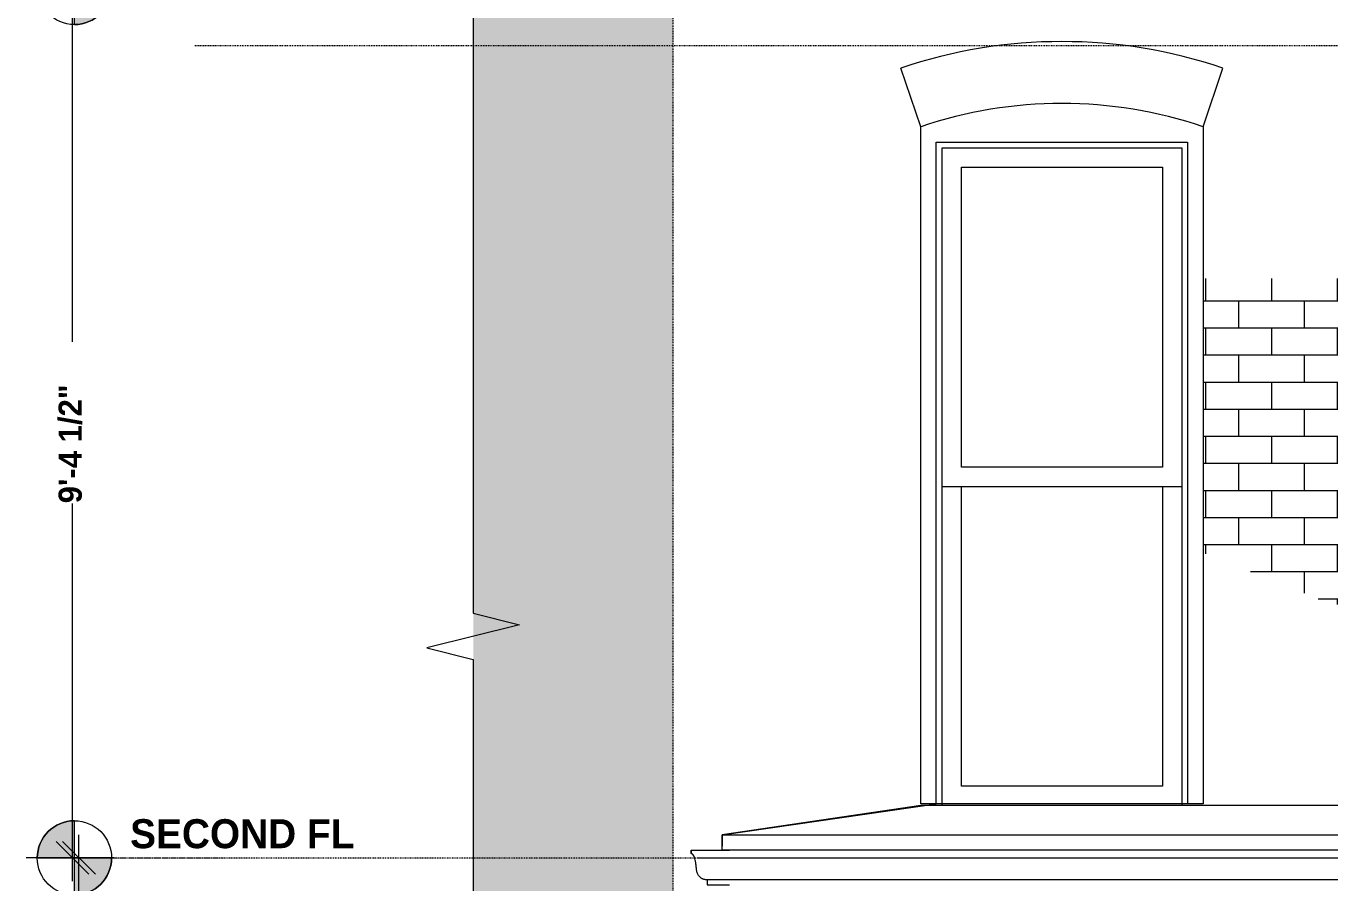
# Model space of a CAD drawing. Header units: inches. Extents: x -961 to 1381, y -1063 to 1035.
# Drawn here: x -343.8 to -175.2, y 12.3 to 123 of the extents above; entities that cross this region are included whole.
import ezdxf

# ---------------------------------------------------------------- set-up
doc = ezdxf.new("R2010")
doc.units = ezdxf.units.IN
doc.header["$LTSCALE"] = 0.2
doc.header["$MEASUREMENT"] = 0
doc.header["$PDMODE"] = 1
doc.header["$PDSIZE"] = -2
for name, pattern in [('STYLE_06', [1.04164, 0.625, -0.20828, 0.06943, -0.13893]), ('STYLE_07', [1.875, 0.625, -0.20828, 0.625, -0.20836, 0.06943, -0.13893]), ('STYLE_09', [5, 3.75, -0.277785, 0.69443, -0.277785])]:
    doc.linetypes.add(name, pattern=pattern)
doc.layers.get('0').update_dxf_attribs({"lineweight": 15})
for name, color, linetype, lineweight in [('_MD Elevations (2D)', 7, 'Continuous', 5), ('Dimension', 7, 'Continuous', 5), ('Electric - Invisible', 7, 'Continuous', 15), ('None', 7, 'Continuous', 5)]:
    doc.layers.add(name, color=color, linetype=linetype, lineweight=lineweight)
doc.styles.add('Bradley Hand ITC TT-Bold', font='Bradley Hand ITC TT-Bold')
doc.dimstyles.new('Arch', dxfattribs={"dimtxt": 3.002787, "dimasz": 0.125, "dimexe": 0.125, "dimexo": 0.0625, "dimgap": 0.0625, "dimtad": 1, "dimdec": 3, "dimzin": 15, "dimdsep": 46, "dimlunit": 4, "dimtxsty": 'Bradley Hand ITC TT-Bold', "dimblk": 'VW_SLASH', "dimcen": 0, "dimdle": 0.0625, "dimazin": 0, "dimtfac": 1, "dimtdec": 3, "dimtix": 1, "dimtmove": 0, "dimatfit": 0, "dimldrblk": 'VW_FILLEDARROW', "dimfxl": 0, "dimfrac": 2, "dimtolj": 1, "dimtzin": 15, "dimarcsym": 0})

# ---------------------------------------------------------------- blocks, each defined once
blk = doc.blocks.new('*D')
at = {"layer": 'Defpoints', "color": 0, "lineweight": 0}
for p in [(-327.82, 190), (100.36, 190), (1355.82, 190), (-337.66, 128), (-330.31, 128), (-327.82, 128), (90.52, 128), (97.86, 128), (100.36, 128), (1355.82, 128), (1358.31, 128), (1365.66, 128), (-947.19, 104.5), (-337.81, 15.5), (-330.31, 15.5), (-329.47, 15.5), (90.36, 15.5), (97.86, 15.5), (97.86, 15.5), (1357.47, 15.5), (1358.31, 15.5), (1365.81, 15.5), (-954.69, 6), (-947.19, 6), (-947.19, 6), (-954.69, -105.5), (-947.19, -105.5), (-947.19, -105.5), (-336.97, -105.5), (-336.97, -105.5), (-329.47, -105.5), (-329.47, -105.5), (90.36, -105.5), (90.36, -105.5), (97.86, -105.5), (97.86, -105.5), (1357.47, -105.5), (1357.47, -105.5), (1364.97, -105.5), (1364.97, -105.5), (-329.47, -198.75), (97.86, -198.75), (1357.47, -198.75), (-954.69, -207.5), (-947.19, -207.5)]:
    blk.add_point(p, dxfattribs=at)
at = {"layer": 'Dimension', "color": 0, "linetype": 'Continuous', "lineweight": -2}
for p, q in [((-337.66, 190), (-337.66, 193)), ((90.52, 190), (90.52, 193)), ((1365.66, 190), (1365.66, 193)), ((-330.82, 190), (-343.66, 190)), ((-337.66, 128), (-337.66, 190)), ((97.36, 190), (84.52, 190)), ((90.52, 128), (90.52, 190)), ((1358.82, 190), (1371.66, 190)), ((1365.66, 128), (1365.66, 190)), ((-337.81, 128), (-337.81, 131)), ((90.36, 128), (90.36, 131)), ((1365.81, 128), (1365.81, 131)), ((-333.31, 128), (-343.81, 128)), ((-330.82, 128), (-343.66, 128)), ((-337.81, 15.5), (-337.81, 128)), ((-337.66, 125), (-337.66, 128)), ((94.86, 128), (84.36, 128)), ((97.36, 128), (84.52, 128)), ((90.36, 15.5), (90.36, 128)), ((90.52, 125), (90.52, 128)), ((1358.82, 128), (1371.66, 128)), ((1361.31, 128), (1371.81, 128)), ((1365.66, 125), (1365.66, 128)), ((1365.81, 15.5), (1365.81, 128)), ((-954.69, 104.5), (-954.69, 107.5)), ((-950.19, 104.5), (-960.69, 104.5)), ((-954.69, 6), (-954.69, 104.5)), ((-336.97, 15.5), (-336.97, 18.5)), ((90.36, 15.5), (90.36, 18.5)), ((1364.97, 15.5), (1364.97, 18.5)), ((-333.31, 15.5), (-343.81, 15.5)), ((-332.47, 15.5), (-342.97, 15.5)), ((-337.81, 12.5), (-337.81, 15.5)), ((-336.97, -105.5), (-336.97, 15.5)), ((94.86, 15.5), (84.36, 15.5)), ((94.86, 15.5), (84.36, 15.5)), ((90.36, -105.5), (90.36, 15.5)), ((90.36, 12.5), (90.36, 15.5)), ((1360.47, 15.5), (1370.97, 15.5)), ((1361.31, 15.5), (1371.81, 15.5)), ((1364.97, -105.5), (1364.97, 15.5)), ((1365.81, 12.5), (1365.81, 15.5)), ((-954.69, 6), (-954.69, 9)), ((-935.69, 9), (-935.69, 6)), ((-950.19, 6), (-960.69, 6)), ((-950.19, 6), (-960.69, 6)), ((-954.69, -105.5), (-954.69, 6)), ((-954.69, 3), (-954.69, 6)), ((-935.69, 6), (-935.69, -6.5)), ((-932.69, 6), (-929.69, 6)), ((-935.69, -6.5), (-935.69, -9.5)), ((-932.69, -6.5), (-929.69, -6.5)), ((-954.69, -105.5), (-954.69, -102.5)), ((-935.69, -102.5), (-935.69, -105.5)), ((-336.97, -102.5), (-336.97, -105.5)), ((90.36, -102.5), (90.36, -105.5)), ((1364.97, -102.5), (1364.97, -105.5)), ((-950.19, -105.5), (-960.69, -105.5)), ((-950.19, -105.5), (-960.69, -105.5)), ((-954.69, -207.5), (-954.69, -105.5)), ((-954.69, -108.5), (-954.69, -105.5)), ((-935.69, -105.5), (-935.69, -118)), ((-932.69, -105.5), (-929.69, -105.5)), ((-332.47, -105.5), (-342.97, -105.5)), ((-332.47, -105.5), (-342.97, -105.5)), ((-336.97, -108.5), (-336.97, -105.5)), ((-336.97, -105.5), (-336.97, -198.75)), ((94.86, -105.5), (84.36, -105.5)), ((94.86, -105.5), (84.36, -105.5)), ((90.36, -108.5), (90.36, -105.5)), ((90.36, -105.5), (90.36, -198.75)), ((1360.47, -105.5), (1370.97, -105.5)), ((1360.47, -105.5), (1370.97, -105.5)), ((1364.97, -108.5), (1364.97, -105.5)), ((1364.97, -105.5), (1364.97, -198.75)), ((-935.69, -118), (-935.69, -121)), ((-932.69, -118), (-929.69, -118)), ((-332.47, -198.75), (-342.97, -198.75)), ((-336.97, -198.75), (-336.97, -201.75)), ((94.86, -198.75), (84.36, -198.75)), ((90.36, -198.75), (90.36, -201.75)), ((1360.47, -198.75), (1370.97, -198.75)), ((1364.97, -198.75), (1364.97, -201.75)), ((-950.19, -207.5), (-960.69, -207.5)), ((-954.69, -210.5), (-954.69, -207.5))]:
    blk.add_line(p, q, dxfattribs=at)
at = {"layer": 'None', "color": 0, "linetype": 'Continuous', "lineweight": 20}
for points in [[(-339.78, 192.12), (-335.54, 187.88)], [(88.39, 192.12), (92.64, 187.88)], [(1363.54, 192.12), (1367.78, 187.88)], [(-339.93, 130.12), (-335.69, 125.88)], [(-335.54, 125.88), (-339.78, 130.12)], [(88.24, 130.12), (92.49, 125.88)], [(92.64, 125.88), (88.39, 130.12)], [(1367.78, 125.88), (1363.54, 130.12)], [(1363.69, 130.12), (1367.93, 125.88)], [(-956.81, 106.62), (-952.57, 102.38)], [(-335.69, 13.38), (-339.93, 17.62)], [(-339.1, 17.62), (-334.85, 13.38)], [(88.24, 17.62), (92.49, 13.38)], [(92.49, 13.38), (88.24, 17.62)], [(1362.85, 17.62), (1367.1, 13.38)], [(1367.93, 13.38), (1363.69, 17.62)], [(-956.81, 8.12), (-952.57, 3.88)], [(-952.57, 3.88), (-956.81, 8.12)], [(-937.81, 8.12), (-933.57, 3.88)], [(-933.57, -8.62), (-937.81, -4.38)], [(-956.81, -103.38), (-952.57, -107.62)], [(-952.57, -107.62), (-956.81, -103.38)], [(-937.81, -103.38), (-933.57, -107.62)], [(-334.85, -107.62), (-339.1, -103.38)], [(-339.1, -103.38), (-334.85, -107.62)], [(92.49, -107.62), (88.24, -103.38)], [(88.24, -103.38), (92.49, -107.62)], [(1367.1, -107.62), (1362.85, -103.38)], [(1362.85, -103.38), (1367.1, -107.62)], [(-933.57, -120.12), (-937.81, -115.88)], [(-334.85, -200.87), (-339.1, -196.63)], [(92.49, -200.87), (88.24, -196.63)], [(1367.1, -200.87), (1362.85, -196.63)], [(-952.57, -209.62), (-956.81, -205.38)]]:
    blk.add_lwpolyline(points, dxfattribs=at)
at = {"color": 0, "linetype": 'Continuous', "lineweight": -2}
for points in [[(-334.33, 153.32), (-334.33, 164.68), (-340.99, 164.68), (-340.99, 153.32)], [(93.85, 153.32), (93.85, 164.68), (87.18, 164.68), (87.18, 153.32)], [(1368.99, 153.32), (1368.99, 164.68), (1362.33, 164.68), (1362.33, 153.32)], [(-334.48, 61.33), (-334.48, 82.17), (-341.15, 82.17), (-341.15, 61.33)], [(93.7, 61.33), (93.7, 82.17), (87.03, 82.17), (87.03, 61.33)], [(1369.15, 61.33), (1369.15, 82.17), (1362.48, 82.17), (1362.48, 61.33)], [(-951.36, 44.8), (-951.36, 65.7), (-958.03, 65.7), (-958.03, 44.8)], [(-932.78, -7.96), (-932.78, 7.46), (-938.61, 7.46), (-938.61, -7.96)], [(-333.64, -51.65), (-333.64, -38.35), (-340.31, -38.35), (-340.31, -51.65)], [(93.7, -51.65), (93.7, -38.35), (87.03, -38.35), (87.03, -51.65)], [(1368.31, -51.65), (1368.31, -38.35), (1361.64, -38.35), (1361.64, -51.65)], [(-951.36, -60.1), (-951.36, -39.4), (-958.03, -39.4), (-958.03, -60.1)], [(-932.78, -119.46), (-932.78, -104.04), (-938.61, -104.04), (-938.61, -119.46)], [(-333.64, -168.39), (-333.64, -135.86), (-340.31, -135.86), (-340.31, -168.39)], [(93.7, -168.39), (93.7, -135.86), (87.03, -135.86), (87.03, -168.39)], [(1368.31, -168.39), (1368.31, -135.86), (1361.64, -135.86), (1361.64, -168.39)], [(-951.36, -162.1), (-951.36, -150.9), (-958.03, -150.9), (-958.03, -162.1)]]:
    blk.add_wipeout(points, dxfattribs=at).dxf.layer = 'Dimension'
at = {"layer": 'Defpoints', "color": 0, "lineweight": 0}
for p in [(-935.69, 6), (-935.69, 6), (-935.69, -6.5), (-935.69, -105.5), (-935.69, -105.5), (-935.69, -118)]:
    blk.add_point(p, dxfattribs=at)
at = {"layer": 'Dimension', "color": 0, "attachment_point": 1, "rotation": 90, "line_spacing_factor": 1.337445, "style": 'Bradley Hand ITC TT-Bold'}
for s, insert, char_height in [('5\'-2"', (-339.46, 153.32), 3.003), ('5\'-2"', (88.71, 153.32), 3.003), ('5\'-2"', (1363.86, 153.32), 3.003), ('9\'-4 1/2"', (-339.61, 61.33), 3.003), ('9\'-4 1/2"', (88.56, 61.33), 3.003), ('9\'-4 1/2"', (1364.01, 61.33), 3.003), ('8\'-2 1/2"', (-956.5, 44.8), 3.003), ('12 1/2"', (-937.27, -7.96), 2.627), ('10\'-1"', (-338.78, -51.65), 3.003), ('10\'-1"', (88.56, -51.65), 3.003), ('10\'-1"', (1363.17, -51.65), 3.003), ('9\'-3 1/2"', (-956.5, -60.1), 3.003), ('12 1/2"', (-937.27, -119.46), 2.627), ('7\'-9 1/4" +/- ', (-338.78, -168.39), 3.0028), ('7\'-9 1/4" +/- ', (88.56, -168.39), 3.0028), ('7\'-9 1/4" +/- ', (1363.17, -168.39), 3.0028), ('8\'-6"', (-956.5, -162.1), 3.003)]:
    blk.add_mtext(s, dxfattribs=dict(at, insert=insert, char_height=char_height))
blk = doc.blocks.new('VW_FILLEDARROW')
at = {"linetype": 'ByBlock', "lineweight": 0}
blk.add_hatch(color=0, dxfattribs=at).paths.add_polyline_path([(-1, 0.268), (0, 0), (-1, -0.268)])
at = {"layer": 'None', "color": 0, "linetype": 'Continuous', "lineweight": 5}
blk.add_lwpolyline([(-1, 0.268), (0, 0), (-1, -0.268)], close=True, dxfattribs=at)
blk = doc.blocks.new('VW_SLASH')
at = {"color": 0, "linetype": 'ByBlock', "lineweight": -2}
blk.add_line((0, 0), (-1, 0), dxfattribs=at)
at = {"layer": 'None', "color": 0, "linetype": 'Continuous', "lineweight": 20}
blk.add_lwpolyline([(0.354, 0.354), (-0.354, -0.354)], dxfattribs=at)
blk = doc.blocks.new('Elevation Benchmark')
at = {"color": 7, "linetype": 'Continuous', "lineweight": 5}
for points in [[(12, 1.2), (49.31, 1.2), (49.31, 9.53), (12, 9.53)], [(4.8, -4.8), (4.33, -4.78), (3.86, -4.71), (3.41, -4.59), (2.96, -4.43), (2.54, -4.23), (2.13, -3.99), (1.75, -3.71), (1.41, -3.39), (1.09, -3.05), (0.81, -2.67), (0.57, -2.26), (0.37, -1.84), (0.21, -1.39), (0.09, -0.94), (0.02, -0.47), (0, 0), (0.02, 0.47), (0.09, 0.94), (0.21, 1.39), (0.37, 1.84), (0.57, 2.26), (0.81, 2.67), (1.09, 3.05), (1.41, 3.39), (1.75, 3.71), (2.13, 3.99), (2.54, 4.23), (2.96, 4.43), (3.41, 4.59), (3.86, 4.71), (4.33, 4.78), (4.8, 4.8), (5.27, 4.78), (5.74, 4.71), (6.19, 4.59), (6.64, 4.43), (7.06, 4.23), (7.47, 3.99), (7.85, 3.71), (8.19, 3.39), (8.51, 3.05), (8.79, 2.67), (9.03, 2.26), (9.23, 1.84), (9.39, 1.39), (9.51, 0.94), (9.58, 0.47), (9.6, 0), (9.58, -0.47), (9.51, -0.94), (9.39, -1.39), (9.23, -1.84), (9.03, -2.26), (8.79, -2.67), (8.51, -3.05), (8.19, -3.39), (7.85, -3.71), (7.47, -3.99), (7.06, -4.23), (6.64, -4.43), (6.19, -4.59), (5.74, -4.71), (5.27, -4.78)], [(12, -9.53), (13.7, -9.53), (13.7, -1.2), (12, -1.2)]]:
    blk.add_wipeout(points, dxfattribs=at).dxf.layer = 'None'
at = {"layer": 'None', "linetype": 'Continuous', "lineweight": 0}
h = blk.add_hatch(color=7, dxfattribs=at)
edge = h.paths.add_edge_path()
edge.add_arc((4.8, 0), 4.8, 90, 180)
edge.add_line((0, 0), (4.8, 0))
edge.add_line((4.8, 0), (4.8, 4.8))
h = blk.add_hatch(color=7, dxfattribs=at)
edge = h.paths.add_edge_path()
edge.add_arc((4.8, 0), 4.8, 270, 0)
edge.add_line((9.6, 0), (4.8, 0))
edge.add_line((4.8, 0), (4.8, -4.8))
at = {"layer": 'None', "color": 7, "linetype": 'Continuous', "lineweight": 5}
for p, q in [((4.8, -4.8), (4.8, 4.8)), ((0, 0), (9.6, 0))]:
    blk.add_line(p, q, dxfattribs=at)
at = {"layer": 'None', "color": 7, "linetype": 'STYLE_09', "lineweight": 5}
blk.add_line((9.6, 0), (24, 0), dxfattribs=at)
at = {"layer": 'None', "color": 7, "linetype": 'Continuous', "lineweight": 5}
for start, end in [(90, 180), (270, 0)]:
    blk.add_arc((4.8, 0), 4.8, start, end, dxfattribs=at)
blk.add_ellipse((4.8, 0), major_axis=(4.8, 0), ratio=1, dxfattribs=at)
at = {"layer": 'None', "color": 7, "insert": (12, 1.2), "char_height": 3.753, "attachment_point": 7, "line_spacing_factor": 1.332987, "style": 'Bradley Hand ITC TT-Bold'}
blk.add_mtext('SECOND FL', dxfattribs=at)
blk = doc.blocks.new('Group-167')
at = {"layer": 'Electric - Invisible', "color": 7, "linetype": 'Continuous', "lineweight": 20}
blk.add_line((-257.8, 16.05), (-257.8, 16.5), dxfattribs=at)
at = {"color": 7, "linetype": 'Continuous', "lineweight": 20}
blk.add_wipeout([(-255.73, 12.67), (-255.77, 12.67), (-255.81, 12.67), (-255.85, 12.67), (-255.89, 12.68), (-255.93, 12.68), (-255.97, 12.69), (-256.01, 12.69), (-256.04, 12.7), (-256.08, 12.7), (-256.11, 12.71), (-256.15, 12.72), (-256.18, 12.73), (-256.22, 12.74), (-256.25, 12.75), (-256.28, 12.76), (-256.31, 12.77), (-256.35, 12.79), (-256.38, 12.8), (-256.41, 12.82), (-256.44, 12.83), (-256.46, 12.85), (-256.49, 12.87), (-256.52, 12.88), (-256.55, 12.9), (-256.58, 12.92), (-256.6, 12.94), (-256.63, 12.97), (-256.65, 12.99), (-256.68, 13.01), (-256.7, 13.03), (-256.72, 13.06), (-256.75, 13.08), (-256.77, 13.11), (-256.79, 13.14), (-256.81, 13.17), (-256.83, 13.19), (-256.85, 13.22), (-256.87, 13.25), (-256.89, 13.29), (-256.91, 13.32), (-256.92, 13.35), (-256.94, 13.38), (-256.96, 13.42), (-256.97, 13.45), (-256.99, 13.49), (-257, 13.53), (-257.02, 13.56), (-257.03, 13.6), (-257.04, 13.64), (-257.05, 13.68), (-257.07, 13.72), (-257.08, 13.76), (-257.09, 13.81), (-257.1, 13.85), (-257.11, 13.89), (-257.12, 13.94), (-257.12, 13.98), (-257.13, 14.03), (-257.14, 14.08), (-257.14, 14.13), (-257.15, 14.17), (-257.16, 14.22), (-257.16, 14.27), (-257.16, 14.33), (-257.17, 14.38), (-257.17, 14.43), (-257.18, 14.48), (-257.18, 14.53), (-257.19, 14.57), (-257.19, 14.62), (-257.2, 14.67), (-257.2, 14.71), (-257.21, 14.76), (-257.21, 14.8), (-257.22, 14.85), (-257.22, 14.89), (-257.23, 14.93), (-257.24, 14.97), (-257.24, 15.01), (-257.25, 15.05), (-257.26, 15.09), (-257.26, 15.13), (-257.27, 15.17), (-257.28, 15.21), (-257.29, 15.24), (-257.29, 15.28), (-257.3, 15.31), (-257.31, 15.34), (-257.32, 15.38), (-257.33, 15.41), (-257.34, 15.44), (-257.34, 15.47), (-257.35, 15.5), (-257.36, 15.53), (-257.37, 15.56), (-257.38, 15.58), (-257.39, 15.61), (-257.4, 15.64), (-257.41, 15.66), (-257.42, 15.68), (-257.43, 15.71), (-257.44, 15.73), (-257.46, 15.75), (-257.47, 15.77), (-257.48, 15.79), (-257.49, 15.81), (-257.5, 15.83), (-257.51, 15.85), (-257.53, 15.87), (-257.54, 15.88), (-257.55, 15.9), (-257.56, 15.91), (-257.58, 15.93), (-257.59, 15.94), (-257.6, 15.95), (-257.62, 15.97), (-257.63, 15.98), (-257.65, 15.99), (-257.66, 16), (-257.67, 16), (-257.69, 16.01), (-257.7, 16.02), (-257.72, 16.03), (-257.73, 16.03), (-257.75, 16.04), (-257.76, 16.04), (-257.78, 16.04), (-257.8, 16.05)], dxfattribs=at).dxf.layer = 'Electric - Invisible'
at = {"layer": 'Electric - Invisible', "color": 7, "linetype": 'Continuous', "lineweight": 20}
for p, q in [((-257.8, 16.5), (-257.8, 16.05)), ((-257.8, 16.5), (-252.86, 16.5)), ((-255.73, 12.03), (-252.86, 12.03))]:
    blk.add_line(p, q, dxfattribs=at)
blk.add_open_spline([(-255.73, 12.67), (-257.04, 12.67), (-257.28, 15.98), (-257.8, 16.05)], degree=2, dxfattribs=at)
at = {"layer": 'None', "color": 7, "linetype": 'Continuous', "lineweight": 20}
blk.add_line((-255.73, 12.67), (-255.73, 12.03), dxfattribs=at)
blk = doc.blocks.new('Group-168')
at = {"layer": 'None', "color": 7, "linetype": 'Continuous', "lineweight": 5}
for p, q in [((-257.08, 15.5), (-22.2, 15.5)), ((-26.69, 16.5), (-252.86, 16.5)), ((-255.73, 12.72), (-23.75, 12.72))]:
    blk.add_line(p, q, dxfattribs=at)
at = {"layer": 'None', "color": 7}
blk.add_blockref('Group-167', (0, 0), dxfattribs=at)
blk = doc.blocks.new('Break Line-2')
at = {"layer": 'None', "color": 7, "linetype": 'Continuous', "lineweight": 20}
blk.add_lwpolyline([(0, 0), (204.14, 0), (205.64, 6), (208.64, -6), (210.14, 0), (414.28, 0)], dxfattribs=at)
blk = doc.blocks.new('Elevation Benchmark-6')
at = {"color": 7, "linetype": 'Continuous', "lineweight": 5}
for points in [[(12, 1.2), (40.77, 1.2), (40.77, 9.53), (12, 9.53)], [(4.8, -4.8), (4.33, -4.78), (3.86, -4.71), (3.41, -4.59), (2.96, -4.43), (2.54, -4.23), (2.13, -3.99), (1.75, -3.71), (1.41, -3.39), (1.09, -3.05), (0.81, -2.67), (0.57, -2.26), (0.37, -1.84), (0.21, -1.39), (0.09, -0.94), (0.02, -0.47), (0, 0), (0.02, 0.47), (0.09, 0.94), (0.21, 1.39), (0.37, 1.84), (0.57, 2.26), (0.81, 2.67), (1.09, 3.05), (1.41, 3.39), (1.75, 3.71), (2.13, 3.99), (2.54, 4.23), (2.96, 4.43), (3.41, 4.59), (3.86, 4.71), (4.33, 4.78), (4.8, 4.8), (5.27, 4.78), (5.74, 4.71), (6.19, 4.59), (6.64, 4.43), (7.06, 4.23), (7.47, 3.99), (7.85, 3.71), (8.19, 3.39), (8.51, 3.05), (8.79, 2.67), (9.03, 2.26), (9.23, 1.84), (9.39, 1.39), (9.51, 0.94), (9.58, 0.47), (9.6, 0), (9.58, -0.47), (9.51, -0.94), (9.39, -1.39), (9.23, -1.84), (9.03, -2.26), (8.79, -2.67), (8.51, -3.05), (8.19, -3.39), (7.85, -3.71), (7.47, -3.99), (7.06, -4.23), (6.64, -4.43), (6.19, -4.59), (5.74, -4.71), (5.27, -4.78)], [(12, -9.53), (13.7, -9.53), (13.7, -1.2), (12, -1.2)]]:
    blk.add_wipeout(points, dxfattribs=at).dxf.layer = 'None'
at = {"layer": 'None', "linetype": 'Continuous', "lineweight": 0}
h = blk.add_hatch(color=7, dxfattribs=at)
edge = h.paths.add_edge_path()
edge.add_arc((4.8, 0), 4.8, 90, 180)
edge.add_line((0, 0), (4.8, 0))
edge.add_line((4.8, 0), (4.8, 4.8))
h = blk.add_hatch(color=7, dxfattribs=at)
edge = h.paths.add_edge_path()
edge.add_arc((4.8, 0), 4.8, 270, 0)
edge.add_line((9.6, 0), (4.8, 0))
edge.add_line((4.8, 0), (4.8, -4.8))
at = {"layer": 'None', "color": 7, "linetype": 'Continuous', "lineweight": 5}
for p, q in [((4.8, -4.8), (4.8, 4.8)), ((0, 0), (9.6, 0))]:
    blk.add_line(p, q, dxfattribs=at)
at = {"layer": 'None', "color": 7, "linetype": 'STYLE_09', "lineweight": 5}
blk.add_line((9.6, 0), (24, 0), dxfattribs=at)
at = {"layer": 'None', "color": 7, "linetype": 'Continuous', "lineweight": 5}
for start, end in [(90, 180), (270, 0)]:
    blk.add_arc((4.8, 0), 4.8, start, end, dxfattribs=at)
blk.add_ellipse((4.8, 0), major_axis=(4.8, 0), ratio=1, dxfattribs=at)
at = {"layer": 'None', "color": 7, "insert": (12, 1.2), "char_height": 3.753, "attachment_point": 7, "line_spacing_factor": 1.332987, "style": 'Bradley Hand ITC TT-Bold'}
blk.add_mtext('ATTIC FL', dxfattribs=at)
blk = doc.blocks.new('MD Elevations (2D)')
at = {"layer": 'None', "color": 7, "linetype": 'STYLE_06', "lineweight": 5}
blk.add_line((-260.1491, -235), (-260.1491, 251.284), dxfattribs=at)
at = {"layer": 'None', "color": 7, "linetype": 'STYLE_07', "lineweight": 5}
for p, q in [((-322, 120.5), (16.6009, 120.5)), ((-329.475, 15.5), (32, 15.5))]:
    blk.add_line(p, q, dxfattribs=at)
at = {"color": 1, "linetype": 'Continuous', "lineweight": 5}
blk.add_wipeout([(-159.6917, 54.9428), (-168.875, 75.5175), (-171.375, 90.3599), (-191.625, 90.3599), (-191.625, 54.9428), (-175.0676, 48.3427), (-159.6917, 46.75), (-157.8001, 46.75)], dxfattribs=at).dxf.layer = 'None'
at = {"layer": 'None', "linetype": 'Continuous', "lineweight": 5}
h = blk.add_hatch(dxfattribs=at)
h.set_pattern_fill('Brick_Common_Bd', style=0, pattern_type=2)
h.set_pattern_definition([(180, (0, 0), (0, -3.5), []), (90, (0, 0), (4.25, -3.5), [3.5, -3.5])])
h.paths.add_polyline_path([(-159.6917, 54.9428), (-168.875, 75.5175), (-171.375, 90.3599), (-191.625, 90.3599), (-191.625, 54.9428), (-175.0676, 48.3427), (-159.6917, 46.75), (-157.8001, 46.75)])
at = {"layer": 'Dimension', "color": 7, "linetype": 'Continuous', "lineweight": 5}
dim = blk.add_linear_dim(base=(-336.975, -105.5), p1=(-329.475, 15.5), p2=(-329.475, -105.5), angle=270, dimstyle='Arch', override={"dimtxt": 3.002787, "dimasz": 6, "dimgap": 0.015625, "dimtad": 0, "dimpost": '<>', "dimtxsty": 'Bradley Hand ITC TT-Bold'}, dxfattribs=at)
dim.commit()
dim.dimension.update_dxf_attribs({"geometry": '*D', "text_midpoint": (-336.975, -45)})
dim = blk.add_linear_dim(base=(-337.8117, 15.5), p1=(-330.3117, 128), p2=(-330.3117, 15.5), angle=270, dimstyle='Arch', override={"dimtxt": 3.002787, "dimasz": 6, "dimgap": 0.015625, "dimtad": 0, "dimpost": '<>', "dimtxsty": 'Bradley Hand ITC TT-Bold'}, dxfattribs=at)
dim.commit()
dim.dimension.update_dxf_attribs({"geometry": '*D', "text_midpoint": (-337.8117, 71.75)})
at = {"layer": 'None', "color": 7}
blk.add_blockref('Elevation Benchmark', (-342.3575, 15.5), dxfattribs=at)
at = {"layer": 'Dimension', "color": 7, "linetype": 'Continuous', "lineweight": 5}
dim = blk.add_linear_dim(base=(-954.693, -207.5), p1=(-947.193, -105.5), p2=(-947.193, -207.5), angle=270, dimstyle='Arch', override={"dimtxt": 3.002787, "dimasz": 6, "dimgap": 0.015625, "dimtad": 0, "dimpost": '<>', "dimtxsty": 'Bradley Hand ITC TT-Bold'}, dxfattribs=at)
dim.commit()
dim.dimension.update_dxf_attribs({"geometry": '*D', "text_midpoint": (-954.693, -156.5)})
dim = blk.add_linear_dim(base=(-954.693, -105.5), p1=(-947.193, 6), p2=(-947.193, -105.5), angle=270, dimstyle='Arch', override={"dimtxt": 3.002787, "dimasz": 6, "dimgap": 0.015625, "dimtad": 0, "dimpost": '<>', "dimtxsty": 'Bradley Hand ITC TT-Bold'}, dxfattribs=at)
dim.commit()
dim.dimension.update_dxf_attribs({"geometry": '*D', "text_midpoint": (-954.693, -49.75)})
dim = blk.add_linear_dim(base=(-954.693, 6), p1=(-947.193, 104.5), p2=(-947.193, 6), angle=270, dimstyle='Arch', override={"dimtxt": 3.002787, "dimasz": 6, "dimgap": 0.015625, "dimtad": 0, "dimpost": '<>', "dimtxsty": 'Bradley Hand ITC TT-Bold'}, dxfattribs=at)
dim.commit()
dim.dimension.update_dxf_attribs({"geometry": '*D', "text_midpoint": (-954.693, 55.25)})
dim = blk.add_linear_dim(base=(-935.693, 6), p1=(-935.693, -6.5), p2=(-935.693, 6), angle=270, text='12 1/2"', dimstyle='Arch', override={"dimtxt": 2.627439, "dimasz": 6, "dimgap": 0.015625, "dimtad": 0, "dimpost": '<>', "dimtxsty": 'Bradley Hand ITC TT-Bold'}, dxfattribs=at)
dim.commit()
dim.dimension.update_dxf_attribs({"geometry": '*D', "text_midpoint": (-935.693, -0.25)})
dim = blk.add_linear_dim(base=(-935.693, -105.5), p1=(-935.693, -118), p2=(-935.693, -105.5), angle=270, text='12 1/2"', dimstyle='Arch', override={"dimtxt": 2.627439, "dimasz": 6, "dimgap": 0.015625, "dimtad": 0, "dimpost": '<>', "dimtxsty": 'Bradley Hand ITC TT-Bold'}, dxfattribs=at)
dim.commit()
dim.dimension.update_dxf_attribs({"geometry": '*D', "text_midpoint": (-935.693, -111.75)})
at = {"layer": 'None', "color": 7, "linetype": 'Continuous', "lineweight": 5}
for p, q in [((-253.8173, 18.5), (-226.125, 22.5)), ((-51.6345, 22.2767), (-228, 22.2767))]:
    blk.add_line(p, q, dxfattribs=at)
blk.add_lwpolyline([(-253.8173, 18.5), (-25.8173, 18.5), (-25.8173, 16.5), (-253.8173, 16.5)], close=True, dxfattribs=at)
blk.add_solid([(-286, -143), (-286, 205.5), (-260.1491, -143), (-260.1491, 205.5)], dxfattribs=at)
at = {"layer": 'None', "color": 7, "rotation": -90}
blk.add_blockref('Break Line-2', (-286, 251.284), dxfattribs=at)
at = {"layer": 'None', "color": 7}
blk.add_blockref('Group-168', (0, 0), dxfattribs=at)
at = {"layer": 'Dimension', "color": 7, "linetype": 'Continuous', "lineweight": 5}
dim = blk.add_linear_dim(base=(-336.975, -105.5), p1=(-329.475, -198.75), p2=(-329.475, -105.5), angle=270, dimstyle='Arch', override={"dimtxt": 3.002787, "dimasz": 6, "dimgap": 0.015625, "dimtad": 0, "dimpost": '<> +/- ', "dimtxsty": 'Bradley Hand ITC TT-Bold'}, dxfattribs=at)
dim.commit()
dim.dimension.update_dxf_attribs({"geometry": '*D', "text_midpoint": (-336.975, -152.125)})
at = {"layer": 'None', "color": 7}
blk.add_blockref('Elevation Benchmark-6', (-342.3575, 128), dxfattribs=at)
at = {"layer": 'Dimension', "color": 7, "linetype": 'Continuous', "lineweight": 5}
dim = blk.add_linear_dim(base=(-337.6609, 128), p1=(-327.8184, 190), p2=(-327.8184, 128), angle=270, dimstyle='Arch', override={"dimtxt": 3.002787, "dimasz": 6, "dimgap": 0.015625, "dimtad": 0, "dimpost": '<>', "dimtxsty": 'Bradley Hand ITC TT-Bold'}, dxfattribs=at)
dim.commit()
dim.dimension.update_dxf_attribs({"geometry": '*D', "text_midpoint": (-337.6609, 159)})
dim = blk.add_linear_dim(base=(90.3644, -105.5), p1=(97.8644, 15.5), p2=(97.8644, -105.5), angle=270, dimstyle='Arch', override={"dimtxt": 3.002787, "dimasz": 6, "dimgap": 0.015625, "dimtad": 0, "dimpost": '<>', "dimtxsty": 'Bradley Hand ITC TT-Bold'}, dxfattribs=at)
dim.commit()
dim.dimension.update_dxf_attribs({"geometry": '*D', "text_midpoint": (90.3644, -45)})
dim = blk.add_linear_dim(base=(90.3644, 15.5), p1=(97.8644, 128), p2=(97.8644, 15.5), angle=270, dimstyle='Arch', override={"dimtxt": 3.002787, "dimasz": 6, "dimgap": 0.015625, "dimtad": 0, "dimpost": '<>', "dimtxsty": 'Bradley Hand ITC TT-Bold'}, dxfattribs=at)
dim.commit()
dim.dimension.update_dxf_attribs({"geometry": '*D', "text_midpoint": (90.3644, 71.75)})
dim = blk.add_linear_dim(base=(90.3644, -105.5), p1=(97.8644, -198.75), p2=(97.8644, -105.5), angle=270, dimstyle='Arch', override={"dimtxt": 3.002787, "dimasz": 6, "dimgap": 0.015625, "dimtad": 0, "dimpost": '<> +/- ', "dimtxsty": 'Bradley Hand ITC TT-Bold'}, dxfattribs=at)
dim.commit()
dim.dimension.update_dxf_attribs({"geometry": '*D', "text_midpoint": (90.3644, -152.125)})
dim = blk.add_linear_dim(base=(90.5153, 128), p1=(100.3577, 190), p2=(100.3577, 128), angle=270, dimstyle='Arch', override={"dimtxt": 3.002787, "dimasz": 6, "dimgap": 0.015625, "dimtad": 0, "dimpost": '<>', "dimtxsty": 'Bradley Hand ITC TT-Bold'}, dxfattribs=at)
dim.commit()
dim.dimension.update_dxf_attribs({"geometry": '*D', "text_midpoint": (90.5153, 159)})
at = {"layer": 'None', "color": 7, "linetype": 'Continuous', "lineweight": 5}
for p, q in [((-228.125, 110), (-230.6864, 117.5789)), ((-191.625, 110), (-189.0636, 117.5789))]:
    blk.add_line(p, q, dxfattribs=at)
at = {"layer": 'None', "color": 7, "linetype": 'Continuous', "lineweight": 15}
blk.add_lwpolyline([(-191.625, 110), (-191.625, 22.5), (-228.125, 22.5), (-228.125, 110)], dxfattribs=at)
at = {"layer": 'None', "color": 7, "linetype": 'Continuous', "lineweight": 5}
for points in [[(-226.125, 108), (-193.625, 108), (-193.625, 22.5), (-226.125, 22.5)], [(-225.375, 107.25), (-194.375, 107.25), (-194.375, 22.2767), (-225.375, 22.2767)], [(-222.875, 104.75), (-196.875, 104.75), (-196.875, 66.0133), (-222.875, 66.0133)]]:
    blk.add_lwpolyline(points, close=True, dxfattribs=at)
at = {"layer": 'None', "color": 7, "linetype": 'Continuous', "lineweight": 20, "flags": 128}
blk.add_lwpolyline([(-25.8173, 17), (-25.8173, 18.5), (-51.6345, 22.2767), (-228.125, 22.2767), (-253.8173, 18.5), (-253.8173, 17)], dxfattribs=at)
at = {"layer": 'None', "color": 7, "linetype": 'Continuous', "lineweight": 5}
blk.add_arc((-209.875, 56.0002), 65.0004, 71.326598, 108.673402, dxfattribs=at)
at = {"layer": 'None', "color": 7, "linetype": 'Continuous', "lineweight": 15}
blk.add_arc((-209.875, 56.0002), 57.0004, 71.326598, 108.673402, dxfattribs=at)
at = {"layer": 'Dimension', "color": 7, "linetype": 'Continuous', "lineweight": 5}
dim = blk.add_linear_dim(base=(1364.975, -105.5), p1=(1357.475, 15.5), p2=(1357.475, -105.5), angle=270, dimstyle='Arch', override={"dimtxt": 3.002787, "dimasz": 6, "dimgap": 0.015625, "dimtad": 0, "dimpost": '<>', "dimtxsty": 'Bradley Hand ITC TT-Bold'}, dxfattribs=at)
dim.commit()
dim.dimension.update_dxf_attribs({"geometry": '*D', "text_midpoint": (1364.975, -45)})
dim = blk.add_linear_dim(base=(1365.8117, 15.5), p1=(1358.3117, 128), p2=(1358.3117, 15.5), angle=270, dimstyle='Arch', override={"dimtxt": 3.002787, "dimasz": 6, "dimgap": 0.015625, "dimtad": 0, "dimpost": '<>', "dimtxsty": 'Bradley Hand ITC TT-Bold'}, dxfattribs=at)
dim.commit()
dim.dimension.update_dxf_attribs({"geometry": '*D', "text_midpoint": (1365.8117, 71.75)})
dim = blk.add_linear_dim(base=(1364.975, -105.5), p1=(1357.475, -198.75), p2=(1357.475, -105.5), angle=270, dimstyle='Arch', override={"dimtxt": 3.002787, "dimasz": 6, "dimgap": 0.015625, "dimtad": 0, "dimpost": '<> +/- ', "dimtxsty": 'Bradley Hand ITC TT-Bold'}, dxfattribs=at)
dim.commit()
dim.dimension.update_dxf_attribs({"geometry": '*D', "text_midpoint": (1364.975, -152.125)})
dim = blk.add_linear_dim(base=(1365.6609, 128), p1=(1355.8184, 190), p2=(1355.8184, 128), angle=270, dimstyle='Arch', override={"dimtxt": 3.002787, "dimasz": 6, "dimgap": 0.015625, "dimtad": 0, "dimpost": '<>', "dimtxsty": 'Bradley Hand ITC TT-Bold'}, dxfattribs=at)
dim.commit()
dim.dimension.update_dxf_attribs({"geometry": '*D', "text_midpoint": (1365.6609, 159)})
at = {"layer": 'None', "color": 7, "linetype": 'Continuous', "lineweight": 5}
blk.add_line((-225.375, 63.5133), (-194.375, 63.5133), dxfattribs=at)
blk.add_lwpolyline([(-222.875, 63.5133), (-196.875, 63.5133), (-196.875, 24.7767), (-222.875, 24.7767)], close=True, dxfattribs=at)

msp = doc.modelspace()

# ---------------------------------------------------------------- block references
at = {"layer": '_MD Elevations (2D)'}
msp.add_blockref('MD Elevations (2D)', (0, 0), dxfattribs=at)

doc.saveas('drawing.dxf')
